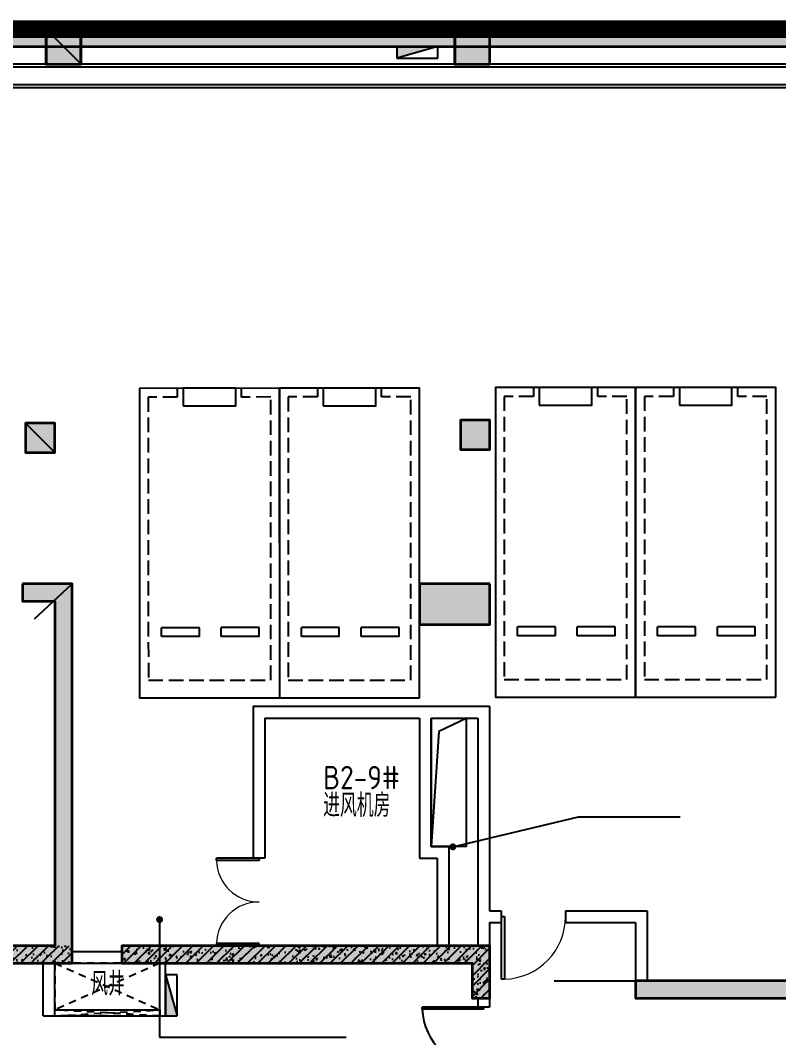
# Model space of a CAD drawing. Extents: x 512858 to 514372, y -232486 to -231710.
# Drawn here: x 512950.73 to 512963.72, y -232196.01 to -232178.59 of the extents above; entities that cross this region are included whole.
import ezdxf

# ---------------------------------------------------------------- set-up
doc = ezdxf.new("R2010")
doc.units = 0
doc.header["$LTSCALE"] = 1000
for name, pattern in [('2#HXT-B2$0$CACHE2', [0.1875, 0.125, -0.0625]), ('__DASH', [0.35, 0.25, -0.1]), ('CACHE2', [0.1875, 0.125, -0.0625]), ('DASH', [0.35, 0.25, -0.1]), ('新块$0$__DASH', [0.35, 0.25, -0.1]), ('新块$0$DASH', [0.35, 0.25, -0.1])]:
    doc.linetypes.add(name, pattern=pattern)
doc.layers.get('0').update_dxf_attribs({"color": 252})
for name, color, linetype in [('2#HXT-B2$0$A-ANNO-50-SYMB', 252, 'Continuous'), ('2#HXT-B2$0$A-DOOR', 252, 'Continuous'), ('2#HXT-B2$0$A-FIRE-DOOR', 252, 'Continuous'), ('2#HXT-B2$0$A-HOLE-H', 252, '2#HXT-B2$0$CACHE2'), ('2#HXT-B2$0$A-PATT-COLU', 252, 'Continuous'), ('2#HXT-B2$0$A-STAIR', 252, 'Continuous'), ('2#HXT-B2$0$A-STR-CONC-B', 252, 'Continuous'), ('2#HXT-B2$0$A-STR-CONC-C', 252, 'Continuous'), ('2#HXT-B2$0$A-WALL-S', 252, 'Continuous'), ('_0', 252, 'Continuous'), ('A-ANNO-HATC-PATT', 252, 'Continuous'), ('A-ANNO-NOTE', 252, 'Continuous'), ('A-COLU-CONC', 252, 'Continuous'), ('A-DOOR-FIRE', 252, 'Continuous'), ('A-HOLE-H', 252, 'CACHE2'), ('A-WALL-BLOK', 252, 'Continuous'), ('AA-WALL', 252, 'Continuous'), ('AD-普通车位', 252, 'Continuous'), ('PUB_HATCH', 252, 'Continuous'), ('WALL', 252, 'Continuous'), ('可见线', 252, 'Continuous'), ('建-房间名称', 252, 'Continuous'), ('新块$0$A-PARK-D', 252, 'Continuous'), ('新块$0$AD-普通车位', 252, '新块$0$DASH'), ('风井', 252, 'Continuous')]:
    doc.layers.add(name, color=color, linetype=linetype)
for name, color, linetype, lineweight in [('P-FIRE-FH', 252, 'Continuous', 25), ('S-COLU', 252, 'Continuous', 35), ('s-colu-cons', 252, 'Continuous', 35), ('S-COLU-HATC', 252, 'Continuous', 25), ('S-WALL', 252, 'Continuous', 35), ('S-WALL-HATC', 252, 'Continuous', 25), ('面积-不计容-地下室-1', 4, 'Continuous', 0)]:
    doc.layers.add(name, color=color, linetype=linetype, lineweight=lineweight)
doc.styles.add('2#HXT-B2$0$_TCH_DIM', font='ROMAND', dxfattribs={"width": 0.75, "bigfont": 'HZFS'})
doc.styles.add('邻里中心-雨水$0$STANDARD', font='GBENOR', dxfattribs={"bigfont": 'GBCBIG'})
pattern_1 = [(45, (0, 0), (-88.38834764831844, 88.38834764831844), []), (50, (0, 0), (358.6300913003767, -31.37606749129755), [37.5, -412.5]), (355, (0, 0), (-69.3756668065, 376.0960668500059), [30, -330]), (100.4514, (29.88584, -2.61467), (289.2546908570108, 344.7197710304768), [31.870095, -350.571056]), (46.1842, (0, 100), (533.6205243128222, -82.75950716450905), [56.25, -618.75]), (96.63560000000001, (44.4683725, 93.1033465), (467.3313527743517, 487.0589354502209), [47.805144, -525.8565]), (351.1842, (0, 100), (467.3309725668136, 487.0593004626623), [45, -495]), (21, (50, 75), (298.4535260592309, -201.3094453326694), [37.5, -412.5]), (325.9999999999999, (50, 75), (121.6576659607912, 362.5750225234264), [30, -330]), (71.4514, (74.8711165, 58.224197), (420.111314290745, 161.2652483549762), [31.870095, -350.571056]), (37.5, (0, 0), (6.079927658645312, 166.4469269156558), [0, -326, 0, -335, 0, -331.25]), (7.5, (0, 0), (131.5347687210743, 197.2058559411801), [0, -191, 0, -318.5, 0, -126.25]), (-32.5, (-111.5, 0), (266.9112180862045, -11.27743586718988), [0, -125, 0, -390, 0, -517.5]), (-42.50000000000001, (-161.5, 0), (291.5930846711931, 50.05249116615887), [0, -162.5, 0, -259, 0, -367.5])]

# ---------------------------------------------------------------- blocks, each defined once
blk = doc.blocks.new('新块$0$A$C0EC85F9A')
at = {"layer": '新块$0$A-PARK-D'}
for p, q in [((1024.865119934082, 1200.108159065247), (374.865119934082, 1200.108155250549)), ((374.8651123046875, 1050.108156204224), (374.865119934082, 1200.108155250549)), ((1024.865119934082, 1050.108158111572), (374.8651123046875, 1050.108156204224)), ((1024.865119934082, 1050.108158111572), (1024.865119934082, 1200.108159065247)), ((2049.865119934082, 1200.108160018921), (1399.865112304688, 1200.108158111572)), ((1399.865127563477, 1050.108156204224), (1399.865112304688, 1200.108158111572)), ((2049.865127563477, 1050.108158111572), (1399.865127563477, 1050.108156204224)), ((2049.865127563477, 1050.108158111572), (2049.865119934082, 1200.108160018921))]:
    blk.add_line(p, q, dxfattribs=at)
for points in [[(2400, 9.536743164e-07), (2400.000007629395, 5300), (7.6293945312e-06, 5300), (0, 0)], [(750.0000076293945, 5000.000000953674), (1650.000015258789, 5000.000000953674), (1650, 5299.999997138977), (750, 5299.999999046326)]]:
    blk.add_lwpolyline(points, close=True, dxfattribs=at)
at = {"layer": '新块$0$A-PARK-D', "linetype": '新块$0$__DASH'}
blk.add_lwpolyline([(650, 5300.000000953674), (650.0000076293945, 5150), (150, 5150.000000953674), (150.0000076293945, 300), (2250.000007629395, 300.0000009536743), (2250.000015258789, 5150), (1750.000007629395, 5150), (1750.000007629395, 5300.000000953674)], dxfattribs=at)
blk = doc.blocks.new('新块$0$dfghgfhfghg')
at = {"layer": '新块$0$A-PARK-D', "extrusion": (-1.872561112644678e-08, 1.87406039580014e-20, 0.9999999999999999), "rotation": 8.24447464e-08}
blk.add_blockref('新块$0$A$C0EC85F9A', (-1200.000000011176, -2800.000008820101, -2.2470733351e-05), dxfattribs=at)
blk = doc.blocks.new('A$C040F5B7D')
at = {"layer": '新块$0$AD-普通车位', "extrusion": (2.154672387120172e-06, 6.254128229541402e-07, -0.9999999999974832), "zscale": -1}
blk.add_blockref('新块$0$dfghgfhfghg', (-1200.000486263942, 2799.99967507812, 0.0051262731014366), dxfattribs=at)
blk = doc.blocks.new('CHEWEI')
at = {"layer": 'AD-普通车位', "extrusion": (0, 0, -1), "zscale": -1}
blk.add_blockref('A$C040F5B7D', (-619432.9647465779, 211272.5064542702, -0.0039060921552125), dxfattribs=at)
blk = doc.blocks.new('2#HXT-B2$0$$DorLib2D$00000225')
at = {"color": 0}
for p, q in [((0.4750000000000032, -0.0014478852985498), (0.4750000000000032, 0.7521225008925327)), ((0.4750000000000032, 0.7521225008925327), (0.5000000000000036, 0.7521225008925363)), ((0.5000000000000036, -0.0014478852985498), (0.5000000000000036, 0.7521225008925363)), ((-0.4999999999999982, -3.6e-15), (-0.5, 0.252035990386009)), ((-0.4750000000000014, 0.252035990386009), (-0.5, 0.252035990386009)), ((-0.4749999999999996, -3.6e-15), (-0.4750000000000014, 0.252035990386009)), ((-0.4749999999999996, -3.6e-15), (-0.4999999999999947, -3.6e-15)), ((0.4750000000000032, -0.0014478852985498), (0.4999999999999929, -0.0014478852985498))]:
    blk.add_line(p, q, dxfattribs=at)
for centre, radius, start, end in [((0.5046168020419071, -0.0019208093578129), 0.7546247204382253, 92.24926861260724, 179.7237749158362), ((-0.5007908120542499, 0.0025725639174823), 0.2507930763238999, 359.7898704778746, 84.09743784757413)]:
    blk.add_arc(centre, radius, start, end, dxfattribs=at)
blk = doc.blocks.new('2#HXT-B2$0$$DORLIB2D$00000127')
at = {"color": 0}
for points in [[(-0.5333333333328483, 0.7948983154366971), (-0.5333333333328483, 0.690405644187237)], [(-0.0333333333328483, 0.7948983154366971), (-0.5333333333328483, 0.7948983154366971)], [(-0.0333333333328483, 0.7948983154366971), (-0.0333333333328483, 0.690405644187237)], [(0.5333333333328483, 0.7948983154366971), (0.0333333333328483, 0.7948983154366971)], [(0.0333333333328483, 0.7948983154366971), (0.0333333333328483, 0.690405644187237)], [(0.5333333333328483, 0.7948983154366971), (0.5333333333328483, 0.690405644187237)], [(-0.0333333333328483, 0.690405644187237), (-0.5333333333328483, 0.690405644187237)], [(0.5333333333328483, 0.690405644187237), (0.0333333333328483, 0.690405644187237)], [(0.5, 0.4999999999999858), (-0.5, 0.4999999999999858)]]:
    blk.add_lwpolyline(points, dxfattribs=at)
blk = doc.blocks.new('2#HXT-B2$0$$DorLib2D$00000001')
for p, q in [((0.45, 0.9750000000000001), (0.5000000000000002, 0.9750000000000001)), ((0.45, 0), (0.45, 0.9750000000000001)), ((0.5, 0), (0.5, 0.9750000000000001)), ((0.5, 0), (0.45, 0))]:
    blk.add_line(p, q)
at = {"lineweight": 13}
blk.add_arc((0.475, 0), 0.975, 91.4692835813538, 180, dxfattribs=at)
blk = doc.blocks.new('2#HXT-B2')
at = {"layer": '2#HXT-B2$0$A-PATT-COLU'}
h = blk.add_hatch(dxfattribs=at)
h.set_pattern_fill('钢筋混凝土', color=256, scale=50, style=0)
h.set_pattern_definition(pattern_1)
h.paths.add_polyline_path([(-59162.02434097695, -20597.76585794636), (-59162.02434097696, -20897.76585794636), (-58262.02434097698, -20897.76585794639), (-58112.02434097697, -20797.76585794639), (-58112.02434097695, -20597.76585794639)], flags=17)
h = blk.add_hatch(dxfattribs=at)
h.set_pattern_fill('钢筋混凝土', color=256, scale=50, style=0)
h.set_pattern_definition(pattern_1)
h.paths.add_polyline_path([(-58112.02434097697, -20797.76585794639), (-57962.02434097698, -20897.76585794639), (-52412.02434097696, -20897.76585794636), (-52412.02434097696, -20747.76585794636), (-52412.02434097696, -20597.76585794636), (-58112.02434097696, -20597.76585794639)], flags=17)
h = blk.add_hatch(dxfattribs=at)
h.set_pattern_fill('钢筋混凝土', color=256, scale=50, style=0)
h.set_pattern_definition(pattern_1)
h.paths.add_polyline_path([(-52412.02434097696, -20747.76585794636), (-52412.02434097696, -20897.76585794636), (-52012.02434097696, -20897.76585794636), (-52162.02434097696, -20797.76585794636), (-52312.02434097696, -20597.76585794636), (-52412.02434097696, -20597.76585794636)], flags=17)
h = blk.add_hatch(dxfattribs=at)
h.set_pattern_fill('钢筋混凝土', color=256, scale=50, style=0)
h.set_pattern_definition(pattern_1)
h.paths.add_polyline_path([(-52162.02434097696, -20797.76585794636), (-52012.02434097696, -20897.76585794636), (-52012.02434097696, -20597.76585794636), (-52312.02434097696, -20597.76585794636)], flags=17)
h = blk.add_hatch(dxfattribs=at)
h.set_pattern_fill('钢筋混凝土', color=256, scale=50, style=0)
h.set_pattern_definition(pattern_1)
h.paths.add_polyline_path([(-51162.02434097696, -20597.76585794639), (-51162.02434097696, -20897.76585794639), (-50412.02434097673, -20897.76585794639), (-50412.02434097673, -20747.76585794639), (-50412.02434097673, -20597.76585794639)], flags=17)
h = blk.add_hatch(dxfattribs=at)
h.set_pattern_fill('钢筋混凝土', color=256, scale=50, style=0)
h.set_pattern_definition(pattern_1)
h.paths.add_polyline_path([(-50412.02434097673, -20747.76585794639), (-50412.02434097673, -20897.76585794639), (-45162.02434097695, -20897.76585794639), (-45012.02434097697, -20747.76585794639), (-44862.024340977, -20597.76585794639), (-50412.02434097673, -20597.76585794639)], flags=17)
h = blk.add_hatch(dxfattribs=at)
h.set_pattern_fill('钢筋混凝土', color=256, scale=50, style=0)
h.set_pattern_definition(pattern_1)
h.paths.add_polyline_path([(-45162.02434097684, -21497.76585794639), (-44862.02434097684, -21497.76585794634), (-44862.024340977, -20597.76585794639), (-45012.02434097697, -20747.76585794639), (-45162.02434097695, -20897.76585794639)], flags=17)
h = blk.add_hatch(dxfattribs=at)
h.set_pattern_fill('钢筋混凝土', color=256, scale=50, style=0)
h.set_pattern_definition(pattern_1)
h.paths.add_polyline_path([(-58262.02434097708, -21397.76585794633), (-57962.02434097708, -21397.76585794639), (-57962.02434097698, -20897.76585794639), (-58112.02434097697, -20797.76585794639), (-58262.02434097698, -20897.76585794639)], flags=17)
h = blk.add_hatch(dxfattribs=at)
h.set_pattern_fill('钢筋混凝土', color=256, scale=50, style=0)
h.set_pattern_definition(pattern_1)
h.paths.add_polyline_path([(-58112.02434097708, -23197.76585794633), (-57962.02434097708, -23197.76585794633), (-57962.02434097708, -23097.76187837546), (-58262.02434097708, -23097.76187837546), (-58262.02434097708, -23197.76585794633)], flags=17)
h = blk.add_hatch(dxfattribs=at)
h.set_pattern_fill('钢筋混凝土', color=256, scale=50, style=0)
h.set_pattern_definition(pattern_1)
h.paths.add_polyline_path([(-55762.02434097708, -23197.76585794636), (-55662.02434097708, -23297.76585794635), (-55562.02434097695, -23297.76585794633), (-55562.02434097698, -23097.76585794633), (-55862.02434097708, -23097.76585794638)], flags=17)
h = blk.add_hatch(dxfattribs=at)
h.set_pattern_fill('钢筋混凝土', color=256, scale=50, style=0)
h.set_pattern_definition(pattern_1)
h.paths.add_polyline_path([(-55795.3576743104, -25597.76585794635), (-55662.02434097708, -25597.76585794636), (-55662.02434097708, -23297.76585794635), (-55762.02434097708, -23197.76585794636), (-55862.02434097708, -23097.76585794638), (-55862.02434097708, -25497.76585794636)], flags=17)
h = blk.add_hatch(dxfattribs=at)
h.set_pattern_fill('钢筋混凝土', color=256, scale=50, style=0)
h.set_pattern_definition(pattern_1)
h.paths.add_polyline_path([(-54462.02434097708, -23097.76585794636), (-54462.02434097708, -23297.76585794636), (-49562.02434097696, -23297.76585794636), (-49562.02434097696, -23097.76585794636)], flags=17)
h = blk.add_hatch(dxfattribs=at)
h.set_pattern_fill('钢筋混凝土', color=256, scale=50, style=0)
h.set_pattern_definition(pattern_1)
h.paths.add_polyline_path([(-48462.02434097684, -23097.76585794636), (-48462.02434097684, -23297.76585794636), (-48362.02434097696, -23297.76585794636), (-48262.02434097696, -23197.76585794636), (-48162.02434097696, -23097.76585794636)], flags=17)
h = blk.add_hatch(dxfattribs=at)
h.set_pattern_fill('钢筋混凝土', color=256, scale=50, style=0)
h.set_pattern_definition(pattern_1)
h.paths.add_polyline_path([(-48262.02434097696, -23497.76585794636), (-48162.02434097696, -23497.76585794636), (-48162.02434097696, -23097.76585794636), (-48262.02434097696, -23197.76585794636), (-48362.02434097696, -23297.76585794636), (-48362.02434097696, -23497.76585794636)], flags=17)
h = blk.add_hatch(dxfattribs=at)
h.set_pattern_fill('钢筋混凝土', color=256, scale=50, style=0)
h.set_pattern_definition(pattern_1)
h.paths.add_polyline_path([(-58112.02434097708, -25597.76585794633), (-57962.02434097708, -25497.76585794634), (-57962.02434097708, -23197.76585794633), (-58112.02434097708, -23197.76585794633), (-58262.02434097708, -23197.76585794633), (-58262.02434097708, -25497.76585794642), (-58262.02434097708, -25697.76585794633)], flags=17)
h = blk.add_hatch(dxfattribs=at)
h.set_pattern_fill('钢筋混凝土', color=256, scale=50, style=0)
h.set_pattern_definition(pattern_1)
h.paths.add_polyline_path([(-44937.02434097696, -23497.76585794637), (-44812.02434097696, -23497.76585794645), (-44812.02434097684, -23297.76585794642), (-45062.02434097684, -23297.76585794627), (-45062.02434097696, -23497.7658579463)], flags=17)
h = blk.add_hatch(dxfattribs=at)
h.set_pattern_fill('钢筋混凝土', color=256, scale=50, style=0)
h.set_pattern_definition(pattern_1)
h.paths.add_polyline_path([(-48262.02434097708, -25864.43252461303), (-48162.02434097707, -25797.76585794636), (-48162.02434097696, -23497.76585794636), (-48262.02434097696, -23497.76585794636), (-48362.02434097696, -23497.76585794636), (-48362.02434097707, -25797.76585794636)], flags=17)
h = blk.add_hatch(dxfattribs=at)
h.set_pattern_fill('钢筋混凝土', color=256, scale=50, style=0)
h.set_pattern_definition(pattern_1)
h.paths.add_polyline_path([(-44937.02434097684, -25897.76585794633), (-44812.02434097684, -25997.76585794633), (-44812.02434097696, -23497.76585794635), (-44937.02434097696, -23497.76585794637), (-45062.02434097696, -23497.76585794636), (-45062.02434097685, -25797.76585794633)], flags=17)
h = blk.add_hatch(dxfattribs=at)
h.set_pattern_fill('钢筋混凝土', color=256, scale=50, style=0)
h.set_pattern_definition(pattern_1)
h.paths.add_polyline_path([(-58262.02434097708, -25697.76585794633), (-57762.02434097663, -25697.76585794634), (-55862.02434097704, -25697.76585794636), (-55795.3576743104, -25597.76585794635), (-55862.02434097708, -25497.76585794636), (-57762.0243409765, -25497.76585794634), (-57962.02434097708, -25497.76585794634), (-58112.02434097708, -25597.76585794633)], flags=17)
h = blk.add_hatch(dxfattribs=at)
h.set_pattern_fill('钢筋混凝土', color=256, scale=50, style=0)
h.set_pattern_definition(pattern_1)
h.paths.add_polyline_path([(-57962.02434097708, -25497.7658579467), (-58262.02434097684, -25497.76585794665), (-58262.02434097671, -25697.76585794633), (-58262.0243409765, -25997.76585794659), (-57762.02434097684, -25997.76585794645), (-57762.02434097663, -25697.76585794634), (-57762.02434097704, -25497.76585794688)], flags=17)
h = blk.add_hatch(dxfattribs=at)
h.set_pattern_fill('钢筋混凝土', color=256, scale=50, style=0)
h.set_pattern_definition(pattern_1)
h.paths.add_polyline_path([(-55762.02434097696, -25897.76585794636), (-55662.024340977, -25797.76585794636), (-55662.02434097708, -25597.76585794632), (-55795.3576743104, -25597.76585794635), (-55862.02434097704, -25697.76585794636), (-55862.02434097692, -25997.76585794636)], flags=17)
h = blk.add_hatch(dxfattribs=at)
h.set_pattern_fill('钢筋混凝土', color=256, scale=50, style=0)
h.set_pattern_definition(pattern_1)
h.paths.add_polyline_path([(-55762.02434097696, -25897.76585794636), (-55862.02434097692, -25997.76585794636), (-48262.02434097708, -25997.76585794636), (-48262.02434097708, -25864.43252461303), (-48362.02434097707, -25797.76585794636), (-55662.024340977, -25797.76585794636)], flags=17)
h = blk.add_hatch(dxfattribs=at)
h.set_pattern_fill('钢筋混凝土', color=256, scale=50, style=0)
h.set_pattern_definition(pattern_1)
h.paths.add_polyline_path([(-48262.02434097708, -25864.43252461303), (-48262.02434097708, -25997.76585794636), (-47362.02434097708, -25997.76585794633), (-47362.02434097708, -25897.76585794633), (-47362.02434097708, -25797.76585794633), (-48162.02434097707, -25797.76585794636)], flags=17)
h = blk.add_hatch(dxfattribs=at)
h.set_pattern_fill('钢筋混凝土', color=256, scale=50, style=0)
h.set_pattern_definition(pattern_1)
h.paths.add_polyline_path([(-47362.02434097708, -25897.76585794633), (-47362.02434097708, -25997.76585794633), (-44812.02434097684, -25997.76585794633), (-44937.02434097684, -25897.76585794633), (-45062.02434097685, -25797.76585794633), (-47362.02434097708, -25797.76585794633)], flags=17)
at = {"layer": '2#HXT-B2$0$A-ANNO-50-SYMB'}
blk.add_lwpolyline([(-54092.02434097708, -23897.76585794688, 0, 0, 0), (-52922.02434097708, -23897.76585794688, 0, 80.00000000000001, 0), (-53222.02434097708, -23897.76585794688, 0, 0, 0)], format="xyseb", dxfattribs=at)
at = {"layer": '2#HXT-B2$0$A-HOLE-H'}
for points in [[(-50512.02434097626, -20897.76585794636), (-52312.02434097684, -20897.76585794639), (-52312.02434097684, -21697.76582345943), (-50512.02434097615, -21697.7658234594)], [(-52312.02434097684, -21697.7658579463), (-50512.02434097684, -21697.7658579463), (-50512.02434097696, -21797.76585794613), (-52312.02434097684, -21797.76585794616)], [(-47462.02434097708, -23597.76585794645), (-48162.02434097696, -23597.76585794642), (-48162.02434097696, -25797.76585794639), (-47462.02434097708, -25797.76585794636)]]:
    blk.add_lwpolyline(points, close=True, dxfattribs=at)
for points in [[(-52312.02434097684, -20897.76585794639), (-50512.02434097615, -21697.76585794621)], [(-50511.81706832652, -20897.76585794642), (-52312.02434097684, -21697.76582345943)], [(-50512.02434097696, -21797.76585794613), (-52312.02441858128, -21697.7658579463)], [(-52312.02434097684, -21797.76585794616), (-50512.02434097591, -21697.7658579463)], [(-47462.02434097708, -23597.76585794645), (-48162.02434097696, -25797.76585794639)], [(-48162.02434097696, -23597.76585794642), (-47462.02434097708, -25797.76585794627)]]:
    blk.add_lwpolyline(points, dxfattribs=at)
at = {"layer": '2#HXT-B2$0$A-STAIR'}
for p, q in [((-53962.02434097708, -23297.76585794688), (-53138.43450249085, -23297.76585794688)), ((-53962.02434097708, -23297.76585794688), (-53962.02434097708, -24437.76585794688)), ((-53702.02434097708, -23297.76585794688), (-53702.02434097708, -24437.76585794688)), ((-53442.02434097708, -23297.76585794688), (-53442.02434097708, -24437.76585794688)), ((-53182.02434097708, -23297.76585794688), (-53182.02434097708, -24437.76585794688)), ((-57712.02434097696, -24972.76585794645), (-57712.02434097708, -23472.76585794651)), ((-57712.02434097708, -23472.76585794651), (-56112.02434097696, -23472.76585794651)), ((-57712.02434097696, -24972.76585794645), (-56112.02434097696, -23472.76585794651)), ((-57712.02434097708, -23472.76585794651), (-56112.02434097696, -24972.76585794645)), ((-56112.02434097696, -23472.76585794651), (-56112.02434097696, -24972.76585794645)), ((-52922.02434097708, -23672.59925296293), (-52922.02434097708, -24437.76585794688)), ((-46962.02434097696, -25272.76585794639), (-46962.02434097708, -23772.76585794633)), ((-46962.02434097708, -23772.76585794633), (-45362.02434097696, -23772.76585794636)), ((-46962.02434097696, -25272.76585794639), (-45362.02434097696, -23772.76585794636)), ((-46962.02434097708, -23772.76585794633), (-45362.02434097708, -25272.76585794639)), ((-45362.02434097696, -23772.76585794636), (-45362.02434097708, -25272.76585794639)), ((-52662.02434097708, -24122.93246293084), (-52662.02434097708, -24437.76585794688)), ((-53992.02434097708, -24437.76585794688), (-53992.02434097708, -24497.76585794688)), ((-52445.6141794633, -24497.76585794688), (-52480.25519561468, -24437.76585794688)), ((-56112.02434097696, -24972.76585794645), (-57712.02434097696, -24972.76585794645)), ((-57437.02434097696, -25322.76585794668), (-57437.02434097696, -25147.76585794654)), ((-57437.02434097696, -25147.76585794654), (-56387.02434097696, -25147.76585794656)), ((-56387.02434097696, -25147.76585794656), (-56387.02434097684, -25322.76585794668)), ((-56387.02434097684, -25322.76585794668), (-57437.02434097696, -25322.76585794668)), ((-45362.02434097708, -25272.76585794639), (-46962.02434097696, -25272.76585794639)), ((-46712.02434097708, -25622.7658579463), (-46712.02434097696, -25447.76585794642)), ((-46712.02434097696, -25447.76585794642), (-45612.02434097684, -25447.76585794642)), ((-45612.02434097684, -25447.76585794642), (-45612.02434097696, -25622.7658579463)), ((-45612.02434097696, -25622.7658579463), (-46712.02434097708, -25622.7658579463))]:
    blk.add_line(p, q, dxfattribs=at)
for points in [[(-52445.6141794633, -24497.76585794688), (-52757.08376988824, -23958.28470231823), (-52887.48375643726, -23993.22527340707), (-52714.59152206969, -23787.18033196787), (-52836.94307331964, -23819.96433131799), (-53138.43450249085, -23297.76585794688)], [(-53992.02434097708, -24437.76585794688), (-52480.25519561468, -24437.76585794688)], [(-53992.02434097708, -24497.76585794688), (-52445.6141794633, -24497.76585794688)]]:
    blk.add_lwpolyline(points, dxfattribs=at)
at = {"layer": '2#HXT-B2$0$A-STR-CONC-B'}
for p, q in [((-59162.02434097695, -20597.76585794636), (-58112.02434097695, -20597.76585794639)), ((-59162.02434097695, -20597.76585794636), (-59162.02434097696, -20897.76585794636)), ((-58112.02434097696, -20597.76585794639), (-52412.02434097696, -20597.76585794636)), ((-52412.02434097696, -20597.76585794636), (-52312.02434097696, -20597.76585794636)), ((-52012.02434097696, -20897.76585794636), (-52012.02434097696, -20597.76585794636)), ((-51162.02434097696, -20597.76585794639), (-50412.02434097673, -20597.76585794639)), ((-51162.02434097696, -20597.76585794639), (-51162.02434097696, -20897.76585794639)), ((-50412.02434097673, -20597.76585794639), (-44862.024340977, -20597.76585794639)), ((-44862.02434097684, -21497.76585794634), (-44862.024340977, -20597.76585794639)), ((-59162.02434097696, -20897.76585794636), (-58262.02434097698, -20897.76585794639)), ((-58262.02434097708, -21397.76585794633), (-58262.02434097698, -20897.76585794639)), ((-57962.02434097708, -21397.76585794639), (-57962.02434097698, -20897.76585794639)), ((-57962.02434097698, -20897.76585794639), (-52412.02434097696, -20897.76585794636)), ((-52412.02434097696, -20897.76585794636), (-52012.02434097696, -20897.76585794636)), ((-51162.02434097696, -20897.76585794639), (-50412.02434097673, -20897.76585794639)), ((-50412.02434097673, -20897.76585794639), (-45162.02434097695, -20897.76585794639)), ((-45162.02434097684, -21497.76585794639), (-45162.02434097695, -20897.76585794639)), ((-58262.02434097708, -21397.76585794633), (-57962.02434097708, -21397.76585794639)), ((-45162.02434097684, -21497.76585794639), (-44862.02434097684, -21497.76585794634)), ((-58262.02434097708, -23197.76585794633), (-58262.02434097708, -23097.76187837546)), ((-58262.02434097708, -23097.76187837546), (-57962.02434097708, -23097.76187837546)), ((-57962.02434097708, -23197.76585794633), (-57962.02434097708, -23097.76187837546)), ((-55862.02434097708, -23097.76585794638), (-55562.02434097698, -23097.76585794633)), ((-55862.02434097708, -25497.76585794636), (-55862.02434097708, -23097.76585794638)), ((-55562.02434097698, -23097.76585794633), (-55562.02434097695, -23297.76585794633)), ((-54462.02434097708, -23097.76585794636), (-49562.02434097696, -23097.76585794636)), ((-54462.02434097708, -23097.76585794636), (-54462.02434097708, -23297.76585794636)), ((-49562.02434097696, -23097.76585794636), (-49562.02434097696, -23297.76585794636)), ((-48462.02434097684, -23097.76585794636), (-48162.02434097696, -23097.76585794636)), ((-48462.02434097684, -23097.76585794636), (-48462.02434097684, -23297.76585794636)), ((-48162.02434097696, -23497.76585794636), (-48162.02434097696, -23097.76585794636)), ((-58262.02434097708, -25497.76585794642), (-58262.02434097708, -23197.76585794633)), ((-57962.02434097708, -25497.76585794634), (-57962.02434097708, -23197.76585794633)), ((-55662.02434097708, -23297.76585794635), (-55562.02434097695, -23297.76585794633)), ((-55662.02434097708, -25597.76585794636), (-55662.02434097708, -23297.76585794635)), ((-54462.02434097708, -23297.76585794636), (-49562.02434097696, -23297.76585794636)), ((-48462.02434097684, -23297.76585794636), (-48362.02434097696, -23297.76585794636)), ((-48362.02434097696, -23497.76585794636), (-48362.02434097696, -23297.76585794636)), ((-45062.02434097696, -23497.7658579463), (-45062.02434097684, -23297.76585794627)), ((-45062.02434097684, -23297.76585794627), (-44812.02434097684, -23297.76585794642)), ((-44812.02434097696, -23497.76585794645), (-44812.02434097684, -23297.76585794642)), ((-48362.02434097707, -25797.76585794636), (-48362.02434097696, -23497.76585794636)), ((-48162.02434097707, -25797.76585794636), (-48162.02434097696, -23497.76585794636)), ((-45062.02434097685, -25797.76585794633), (-45062.02434097696, -23497.76585794636)), ((-44812.02434097684, -25997.76585794633), (-44812.02434097696, -23497.76585794635)), ((-58262.02434097708, -25697.76585794633), (-58262.02434097708, -25497.76585794642)), ((-57962.02434097708, -25497.76585794634), (-57762.0243409765, -25497.76585794634)), ((-57762.0243409765, -25497.76585794634), (-55862.02434097708, -25497.76585794636)), ((-55662.024340977, -25797.76585794636), (-55662.02434097708, -25597.76585794632)), ((-57762.02434097663, -25697.76585794634), (-55862.02434097704, -25697.76585794636)), ((-55862.02434097692, -25997.76585794636), (-55862.02434097704, -25697.76585794636)), ((-55662.024340977, -25797.76585794636), (-48362.02434097707, -25797.76585794636)), ((-48162.02434097707, -25797.76585794636), (-47362.02434097708, -25797.76585794633)), ((-47362.02434097708, -25797.76585794633), (-45062.02434097685, -25797.76585794633)), ((-55862.02434097692, -25997.76585794636), (-48262.02434097708, -25997.76585794636)), ((-48262.02434097708, -25997.76585794636), (-47362.02434097708, -25997.76585794633)), ((-47362.02434097708, -25997.76585794633), (-44812.02434097684, -25997.76585794633))]:
    blk.add_line(p, q, dxfattribs=at)
at = {"layer": '2#HXT-B2$0$A-STR-CONC-C'}
for points in [[(-58262.02434097684, -25497.76585794665), (-58262.02434097671, -25697.76585794608)], [(-57762.02434097704, -25497.76585794688), (-57962.02434097708, -25497.7658579467)], [(-58262.02434097671, -25697.76585794633), (-58262.0243409765, -25997.76585794659)], [(-57762.02434097684, -25997.76585794645), (-57762.02434097663, -25697.76585794634)], [(-58262.0243409765, -25997.76585794659), (-57762.02434097684, -25997.76585794645)]]:
    blk.add_lwpolyline(points, dxfattribs=at)
at = {"layer": '2#HXT-B2$0$A-WALL-S'}
for p, q in [((-52012.02434097708, -20697.76585794636), (-51162.02434097696, -20697.76585794639)), ((-52012.02434097708, -20697.76585794636), (-52012.02434097708, -20897.76585794636)), ((-52512.02434097696, -21797.76585794631), (-52512.02434097696, -20897.76585794636)), ((-52312.02434097696, -21697.7658579463), (-52312.02434097696, -20897.76585794636)), ((-52012.02434097708, -20897.76585794636), (-51162.02434097696, -20897.76585794639)), ((-50512.02434097673, -21697.76585794619), (-50512.02434097673, -20897.76585794639)), ((-50412.02434097673, -21797.76585794619), (-50412.02434097673, -20897.76585794639)), ((-58262.02434097696, -21397.76585794635), (-58262.02434097697, -21547.76187837548)), ((-58062.02434097696, -21397.76585794637), (-58262.02434097696, -21397.76585794635)), ((-58062.02434097696, -21397.76585794637), (-58062.02434097697, -21547.7618783755)), ((-45062.02434097684, -21497.76585794638), (-45062.02434097684, -21647.76187837828)), ((-44862.02434097684, -21497.76585794634), (-44862.02434097684, -21647.76187837828)), ((-52312.02434097696, -21697.7658579463), (-50512.02434097673, -21697.76585794619)), ((-52512.02434097696, -21797.76585794631), (-50412.02434097673, -21797.76585794619)), ((-58262.02434097707, -22947.76187837548), (-58262.02434097708, -23097.76187837548)), ((-58062.02434097707, -22947.7618783755), (-58062.02434097708, -23097.7618783755)), ((-58062.02434097708, -23097.7618783755), (-58262.02434097708, -23097.76187837548)), ((-57462.02434097696, -23097.76585794634), (-57962.02434097708, -23097.76585794634)), ((-55862.02434097709, -23097.76585794636), (-56362.02434097696, -23097.76585794635)), ((-49562.02434097696, -23097.76585794636), (-48462.02434097684, -23097.76585794636)), ((-45062.02434097684, -23047.76187837828), (-45062.02434097684, -23297.76585794627)), ((-44862.02434097684, -23047.76187837828), (-44862.02434097684, -23297.76585794639)), ((-57462.02434097696, -23297.76585794634), (-57962.02434097708, -23297.76585794634)), ((-55862.02434097708, -23297.76585794636), (-56362.02434097696, -23297.76585794635)), ((-49562.02434097696, -23297.76585794636), (-48462.02434097684, -23297.76585794636)), ((-48162.02434097696, -23397.76585794636), (-47362.02434097696, -23397.76585794639)), ((-47362.02434097696, -23397.76585794639), (-46712.02434097696, -23397.76585794638)), ((-45612.02434097696, -23397.76585794637), (-45062.0243409769, -23397.76585794636)), ((-48162.02434097697, -23597.76585794636), (-47462.02434097697, -23597.76585794639)), ((-47462.02434097707, -25797.76585794634), (-47462.02434097697, -23597.76585794639)), ((-47262.02434097707, -25797.76585794633), (-47262.02434097697, -23597.76585794639)), ((-47262.02434097697, -23597.76585794639), (-46712.02434097696, -23597.76585794638)), ((-45612.02434097696, -23597.76585794637), (-45062.02434097695, -23597.76585794636)), ((-57762.02434097671, -25797.76585794636), (-55862.024340977, -25797.76585794636)), ((-57762.02434097684, -25997.76585794636), (-55862.02434097692, -25997.76585794636))]:
    blk.add_line(p, q, dxfattribs=at)
for points in [[(-58062.02434097697, -21547.7618783755), (-58262.02434097697, -21547.76187837548)], [(-44862.02434097684, -21647.76187837828), (-45062.02434097684, -21647.76187837828)], [(-58062.02434097707, -22947.7618783755), (-58262.02434097707, -22947.76187837548)], [(-57462.02434097696, -23297.76585794634), (-57462.02434097696, -23097.76585794634)], [(-56362.02434097696, -23297.76585794635), (-56362.02434097696, -23097.76585794635)], [(-55562.02434097731, -23097.76585794633), (-55562.02434097731, -23297.76585794633)], [(-54462.02434097731, -23097.76585794636), (-54462.02434097731, -23297.76585794636)], [(-44862.02434097684, -23047.76187837828), (-45062.02434097684, -23047.76187837828)], [(-46712.02434097696, -23397.76585794638), (-46712.02434097696, -23597.76585794638)], [(-45612.02434097696, -23397.76585794637), (-45612.02434097696, -23597.76585794637)]]:
    blk.add_lwpolyline(points, dxfattribs=at)
at = {"layer": '2#HXT-B2$0$A-DOOR', "xscale": 1100, "yscale": 200, "zscale": 200, "rotation": 180}
blk.add_blockref('2#HXT-B2$0$$DORLIB2D$00000127', (-56912.02434097696, -23197.76585794635), dxfattribs=at)
at = {"layer": '2#HXT-B2$0$A-DOOR', "xscale": 1100, "yscale": -200, "zscale": 200}
blk.add_blockref('2#HXT-B2$0$$DORLIB2D$00000127', (-46162.02434097696, -23497.76585794638), dxfattribs=at)
at = {"layer": '2#HXT-B2$0$A-FIRE-DOOR', "xscale": -1400, "zscale": 200}
for p, yscale, rotation in [((-58162.02434097702, -22247.76187837549), 1400, 269.9999999999969), ((-44962.02434097684, -22347.76187837828), -1400, 270.0000000000007)]:
    blk.add_blockref('2#HXT-B2$0$$DorLib2D$00000225', p, dxfattribs=dict(at, yscale=yscale, rotation=rotation))
at = {"layer": '2#HXT-B2$0$A-FIRE-DOOR', "xscale": -1100, "yscale": -1100, "zscale": 200}
blk.add_blockref('2#HXT-B2$0$$DorLib2D$00000001', (-55012.02434097731, -23197.76585794635), dxfattribs=at)
at = {"layer": '2#HXT-B2$0$A-ANNO-50-SYMB', "color": 212, "style": '2#HXT-B2$0$_TCH_DIM', "width": 0.75}
blk.add_text('上', height=297.6377952755905, dxfattribs=at).set_placement((-54445.05583704007, -24072.76585794688))
blk = doc.blocks.new('地下二层墙柱')
at = {"layer": 'S-COLU-HATC'}
for points in [[(1855614.146348102, 610167.6905123251), (1855614.146348102, 610767.6905123251), (1855014.146348102, 610767.6905123251), (1855014.146348102, 610167.6905123251)], [(1862614.146348102, 610167.6905123251), (1862614.146348102, 610767.6905123251), (1862014.146348102, 610767.6905123251), (1862014.146348102, 610167.6905123251)], [(1855164.146348102, 603517.6905123251), (1855164.146348102, 604017.6905123251), (1854664.146348102, 604017.6905123251), (1854664.146348102, 603517.6905123251)], [(1862614.146348102, 603567.6905123251), (1862614.146348102, 604067.6905123251), (1862114.146348102, 604067.6905123251), (1862114.146348102, 603567.6905123251)]]:
    blk.add_hatch(color=256, dxfattribs=at).paths.add_polyline_path(points)
at = {"layer": 'S-WALL-HATC'}
h = blk.add_hatch(color=256, dxfattribs=at)
h.paths.add_polyline_path([(1846413.775977148, 553377.1577675517), (1846413.775977148, 550907.1288674674), (1878313.775977152, 550907.1288674643), (1878313.775977149, 553367.6905070897), (1883363.775977151, 553367.6905070897), (1883363.775977151, 610767.6905070879), (1772295.156295664, 610767.6905070879), (1772295.156295664, 556321.5814967761), (1814105.062122768, 553377.1577675517)])
h.paths.add_polyline_path([(1814115.612667942, 553677.1577675517), (1772595.156295663, 556601.1972881453), (1772595.156295663, 610467.6905070879), (1883063.775977151, 610467.6905070879), (1883063.775977151, 553667.6905070883), (1878013.775977144, 553667.6905070867), (1878013.775977144, 551207.1288674662), (1846713.775977152, 551207.1288674674), (1846713.775977152, 553677.1577675515)], flags=16)
at = {"linetype": 'ByBlock'}
for p, q in [((1855614.146348102, 610167.6905123251), (1855014.146348102, 610767.6905123251)), ((1854664.146348102, 604017.6905123251), (1855164.146348102, 603517.6905123251)), ((1854814.493995295, 600667.5560359138), (1855464.493995295, 601267.5560947938))]:
    blk.add_line(p, q, dxfattribs=at)
at = {"layer": 's-colu-cons'}
for points in [[(1855614.146348102, 610167.6905123251), (1855614.146348102, 610767.6905123251), (1855014.146348102, 610767.6905123251), (1855014.146348102, 610167.6905123251)], [(1862614.146348102, 610167.6905123251), (1862614.146348102, 610767.6905123251), (1862014.146348102, 610767.6905123251), (1862014.146348102, 610167.6905123251)], [(1855164.146348102, 603517.6905123251), (1855164.146348102, 604017.6905123251), (1854664.146348102, 604017.6905123251), (1854664.146348102, 603517.6905123251)], [(1862614.146348102, 603567.6905123251), (1862614.146348102, 604067.6905123251), (1862114.146348102, 604067.6905123251), (1862114.146348102, 603567.6905123251)]]:
    blk.add_lwpolyline(points, close=True, dxfattribs=at)
at = {"layer": 'S-WALL'}
blk.add_lwpolyline([(1814105.062122768, 553377.1577675517), (1772295.156295664, 556321.5814967761), (1772295.156295664, 610767.6905070879), (1883363.775977151, 610767.6905070879), (1883363.775977151, 553367.6905070897), (1878313.775977149, 553367.6905070897), (1878313.775977152, 550907.1288674643), (1846413.775977148, 550907.1288674674), (1846413.775977148, 553377.1577675517)], close=True, dxfattribs=at)
blk.add_lwpolyline([(1814119.120827641, 553676.910708668), (1772595.156295663, 556601.1972881453), (1772595.156295663, 610467.6905070879), (1883063.775977151, 610467.6905070879), (1883063.775977151, 553667.6905070883), (1878013.775977144, 553667.6905070867), (1878013.775977144, 551207.1288674662), (1846713.775977152, 551207.1288674674), (1846713.775977152, 553677.1577675515), (1814112.095819546, 553677.1577675517)], dxfattribs=at)
blk = doc.blocks.new('$TwtSys$00000434')
for p, q in [((-0.5, 0.5), (-0.5, -0.5)), ((-0.5, -0.5), (0.5, 0.5)), ((0.5, 0.5), (-0.5, 0.5)), ((0.5, -0.5), (0.5, 0.5)), ((-0.5, -0.5), (0.5, -0.5))]:
    blk.add_line(p, q)
blk.add_solid([(0.5, -0.5), (0.5, 0.5), (-0.5, -0.5)])
blk = doc.blocks.new('A$C2B566C6E')
at = {"layer": 'P-FIRE-FH', "xscale": 700, "yscale": 200, "zscale": 700}
for p, rotation in [((88980.40673433978, -300.0003702620452), 180.0000000000006), ((84768.62563364545, -16449.8221761313), 269.969706867278)]:
    blk.add_blockref('$TwtSys$00000434', p, dxfattribs=dict(at, rotation=rotation))
blk = doc.blocks.new('A$C59DA770B')
at = {"layer": 'S-COLU-HATC'}
for points in [[(-15699.99914674833, 26850.03451505664), (-16299.99914674833, 26850.03451505664), (-16299.99914674833, 26250.03451505664), (-15699.99914674833, 26250.03451505664)], [(-8700.037398170214, 26850.03451505664), (-9300.037398170214, 26850.03451505664), (-9300.037398170214, 26250.03451505664), (-8700.037398170214, 26250.03451505664)], [(-16149.99914674833, 20100.03452029388), (-16649.99914674833, 20100.03452029388), (-16649.99914674833, 19600.03452029388), (-16149.99914674833, 19600.03452029388)], [(-8699.761381695513, 20150.03451505653), (-9199.761381695513, 20150.03451505653), (-9199.761381695513, 19650.03451505653), (-8699.761381695513, 19650.03451505653)], [(-8700.037398170214, 17350.00198044576), (-9900.037398170214, 17350.00198044576), (-9900.037398170214, 16650.00198044576), (-8700.037398170214, 16650.00198044576)]]:
    blk.add_hatch(color=256, dxfattribs=at).paths.add_polyline_path(points)
at = {"layer": 'S-WALL-HATC'}
for points in [[(-16699.99905480584, 17350.02343030862), (-16699.99907000456, 17050.02343030862), (-16149.99628338264, 17050.03130494984), (-16149.91181050986, 11150.03993068985), (-18517.91710240208, 11150.03993068985), (-18517.91710240208, 10850.03993068985), (-15849.90751524223, 10850.03993068985), (-15849.89630668471, 17350.0233481116), (-16588.49643828766, 17350.0234584455)], [(-8900.006342045031, 10250.00184877589), (-8700.006342242006, 10250.01072165568), (-8699.985487109516, 11150.03129093687), (-14999.84971071174, 11150.04857044289), (-14999.90827627573, 10850.04360288865), (-9000.003124805633, 10850.03943393612), (-8999.976504963357, 10250.01232735149)], [(-3399.958937613759, 10550.01072165568), (-6199.998167892918, 10550.01072165568), (-6199.998167892918, 10250.01072165568), (-3399.958937613759, 10250.01072165568)]]:
    blk.add_hatch(color=256, dxfattribs=at).paths.add_polyline_path(points)
at = {"layer": 'S-COLU'}
for points in [[(-15699.99914674833, 26850.03451505664), (-16299.99914674833, 26850.03451505664), (-16299.99914674833, 26250.03451505664), (-15699.99914674833, 26250.03451505664)], [(-8700.037398170214, 26850.03451505664), (-9300.037398170214, 26850.03451505664), (-9300.037398170214, 26250.03451505664), (-8700.037398170214, 26250.03451505664)], [(-16149.99914674833, 20100.03452029388), (-16649.99914674833, 20100.03452029388), (-16649.99914674833, 19600.03452029388), (-16149.99914674833, 19600.03452029388)], [(-8700.037398170214, 17350.00198044576), (-9900.037398170214, 17350.00198044576), (-9900.037398170214, 16650.00198044576), (-8700.037398170214, 16650.00198044576)]]:
    blk.add_lwpolyline(points, close=True, dxfattribs=at)
at = {"layer": 'S-COLU', "elevation": 2.3015905e-08}
blk.add_lwpolyline([(-8699.761381695513, 20150.03451505653), (-9199.761381695513, 20150.03451505653), (-9199.761381695513, 19650.03451505653), (-8699.761381695513, 19650.03451505653)], close=True, dxfattribs=at)
at = {"layer": 'S-WALL'}
for points in [[(-16699.99905480584, 17350.02343030862), (-16699.99907000456, 17050.02343030862), (-16149.99628338264, 17050.03130494984), (-16149.91181050986, 11150.03993068985), (-18517.91710240208, 11150.03993068985), (-18517.91710240208, 10850.03993068985), (-15849.90751524223, 10850.03993068985), (-15849.89630668471, 17350.0233481116), (-16588.49643828766, 17350.0234584455)], [(-8900.006342045031, 10250.00184877589), (-8700.006342242006, 10250.01072165568), (-8699.985487109516, 11150.03129093687), (-14999.84971071174, 11150.04857044289), (-14999.90827627573, 10850.04360288865), (-9000.003124805633, 10850.03943393612), (-8999.976504963357, 10250.01232735149)], [(-3399.958937613759, 10550.01072165568), (-6199.998167892918, 10550.01072165568), (-6199.998167892918, 10250.01072165568), (-3399.958937613759, 10250.01072165568)]]:
    blk.add_lwpolyline(points, close=True, dxfattribs=at)
blk = doc.blocks.new('$DorLib2D$00000002')
for p, q in [((-0.5, -1e-16), (-0.5000000000000007, 0.4875)), ((-0.4750000000000007, 0.4875), (-0.5000000000000007, 0.4875)), ((-0.475, 0), (-0.4750000000000007, 0.4875)), ((0.475, 0), (0.4750000000000007, 0.4875)), ((0.4750000000000007, 0.4875), (0.5000000000000007, 0.4875)), ((0.5, -1e-16), (0.5000000000000007, 0.4875)), ((-0.5, -1e-16), (-0.475, 0)), ((0.5, -1e-16), (0.475, 0))]:
    blk.add_line(p, q)
at = {"lineweight": 13}
for centre, start, end in [((-0.4875, 0), 0, 88.53071641864632), ((0.4875, 0), 91.46928358135371, 180)]:
    blk.add_arc(centre, 0.4875, start, end, dxfattribs=at)
blk = doc.blocks.new('$DorLib2D$00000001')
for p, q in [((0.45, 0.9750000000000001), (0.5000000000000002, 0.9750000000000001)), ((0.45, 0), (0.45, 0.9750000000000001)), ((0.5, 0), (0.5, 0.9750000000000001)), ((0.5, 0), (0.45, 0))]:
    blk.add_line(p, q)
at = {"lineweight": 13}
blk.add_arc((0.475, 0), 0.975, 91.4692835813538, 180, dxfattribs=at)
blk = doc.blocks.new('B-BZZ')
at = {"layer": 'A-ANNO-HATC-PATT'}
for points in [[(613224.187380266, -26727.6197629816), (613224.187380266, -27327.6197629816), (613824.187380266, -27327.6197629816), (613824.187380266, -26727.6197629816)], [(620224.187380266, -26727.6197629816), (620224.187380266, -27327.6197629816), (620824.187380266, -27327.6197629816), (620824.187380266, -26727.6197629816)], [(620324.1873802692, -33427.61976297811), (620324.187380257, -33927.53810905258), (620824.1873802538, -33927.53810905258), (620824.187380266, -33427.6197629816)], [(612874.1873802533, -33477.6197630036), (612874.1873802721, -33977.53810380719), (613372.693215773, -33977.53810382093), (613372.6932157682, -33477.61976301292)]]:
    blk.add_hatch(color=256, dxfattribs=at).paths.add_polyline_path(points, flags=17)
at = {"layer": 'A-COLU-CONC'}
for points in [[(613224.187380266, -27327.6197629816), (613824.187380266, -27327.6197629816), (613824.187380266, -26727.6197629816), (613224.187380266, -26727.6197629816)], [(620224.187380266, -27327.6197629816), (620824.187380266, -27327.6197629816), (620824.187380266, -26727.6197629816), (620224.187380266, -26727.6197629816)], [(620324.187380257, -33927.53810905258), (620824.1873802538, -33927.53810905258), (620824.187380266, -33427.6197629816), (620324.1873802692, -33427.61976297811)], [(612874.1873802721, -33977.53810380719), (613372.693215773, -33977.53810382093), (613372.6932157682, -33477.61976301292), (612874.1873802533, -33477.6197630036)]]:
    blk.add_lwpolyline(points, close=True, dxfattribs=at)

msp = doc.modelspace()

# ---------------------------------------------------------------- hatches: boundary and pattern name
at = {"layer": 'A-ANNO-NOTE'}
for points in [[(512958.2001190169, -232192.7461409052, 0.9999999999999999), (512958.0801190169, -232192.7461409052, 0.9999999999999999)], [(512953.1772623566, -232193.9920974387, 0.9999999999999999), (512953.0572623566, -232193.9920974387, 0.9999999999999999)]]:
    msp.add_hatch(color=252, dxfattribs=at).paths.add_polyline_path(points, flags=17)
at = {"layer": 'PUB_HATCH'}
msp.add_hatch(color=252, dxfattribs=at).paths.add_polyline_path([(512868.6027931193, -232178.8908226826), (512868.7527931193, -232179.0408226826), (512979.2214128008, -232179.0408226826), (512979.3714128008, -232178.8908226826), (512979.5214128008, -232178.7408226826), (512868.4527931194, -232178.7408226826)], flags=17)

# ---------------------------------------------------------------- linework, layer by layer
at = {"layer": 'A-ANNO-NOTE', "color": 252}
for p, q in [((512958.1401190169, -232192.7461409052), (512960.2929107466, -232192.2317220562)), ((512960.2929107466, -232192.2317220562), (512962.0339297674, -232192.2317220562)), ((512953.1172623566, -232193.9920974387), (512953.1172623566, -232196.0067628713)), ((512953.1172623566, -232196.0067628713), (512956.3148061042, -232196.0067628713))]:
    msp.add_line(p, q, dxfattribs=at)
at = {"layer": 'A-HOLE-H', "color": 252, "linetype": 'ByBlock'}
msp.add_lwpolyline([(512923.4660992427, -232179.3408226774), (512923.4660992427, -232179.7408226774), (512967.2205552136, -232179.7407592702), (512967.2205552136, -232179.3407592702)], close=True, dxfattribs=at)
at = {"layer": 'A-HOLE-H', "color": 252}
msp.add_lwpolyline([(512923.5160992427, -232179.3908226049), (512923.5160992427, -232179.6908226049), (512967.1705552136, -232179.6907593427), (512967.1705552136, -232179.3907593427)], close=True, dxfattribs=at)
at = {"layer": 'A-WALL-BLOK', "color": 252}
for p, q in [((512954.7204224145, -232190.3399710043), (512957.6704121824, -232190.3399658626)), ((512954.7204224145, -232190.3399710043), (512954.7204316832, -232192.9406980325)), ((512957.670411975, -232190.3399661157), (512958.7701367965, -232190.339961918)), ((512958.7701367965, -232190.339961918), (512958.7701539095, -232193.8407442476)), ((512954.9204231273, -232190.5399706557), (512957.570412827, -232190.5399660369)), ((512954.9204231273, -232190.5399706557), (512954.9204316832, -232192.9406973197)), ((512957.570412827, -232190.5399660369), (512957.5704241148, -232192.9397492876)), ((512957.770412827, -232190.539965734), (512958.5701377742, -232190.5399626814)), ((512957.770412827, -232190.539965734), (512957.770423174, -232192.7397485749)), ((512958.5701377742, -232190.5399626814), (512958.5701543983, -232193.9407447364)), ((512957.770423174, -232192.7397485749), (512958.0702586455, -232192.7397475063)), ((512958.0702586455, -232192.7397475063), (512958.0702679476, -232194.4408242122)), ((512957.5704241148, -232192.9397492876), (512957.8702597392, -232192.939748219)), ((512957.8702597392, -232192.939748219), (512957.8702679476, -232194.4408253059)), ((512958.5701543983, -232193.9407447364), (512958.5701568425, -232194.4407444617)), ((512958.7701539095, -232193.8407442476), (512958.9701548872, -232193.8407442476)), ((512960.0701548872, -232193.8407442476), (512961.4702834866, -232193.8407442476)), ((512961.4702834866, -232193.8407442476), (512961.4702893528, -232195.0407638392)), ((512958.7701548871, -232194.0407442476), (512958.9701548872, -232194.0407442476)), ((512958.7701548871, -232194.0407442476), (512958.7701568425, -232194.4407434841)), ((512960.0701548872, -232194.0407442476), (512961.2702844643, -232194.0407442476)), ((512961.2702844643, -232194.0407442476), (512961.2702893527, -232195.0407648169)), ((512954.720437029, -232194.4406980325), (512954.7204370294, -232194.4408014427)), ((512954.9204370294, -232194.4408007299), (512954.7204370294, -232194.4408014427)), ((512954.920437029, -232194.4406973197), (512954.9204370294, -232194.4408007299)), ((512958.0702679476, -232194.4408242122), (512957.8702679476, -232194.4408253059)), ((512958.7701568425, -232194.4407434841), (512958.5701568425, -232194.4407444617)), ((512961.4702893528, -232195.0407638392), (512961.2702893527, -232195.0407648169))]:
    msp.add_line(p, q, dxfattribs=at)
for points in [[(512954.9204316832, -232192.9406973197), (512954.7204316832, -232192.9406980325)], [(512958.9701548872, -232193.8407442476), (512958.9701548872, -232194.0407442476)], [(512960.0701548872, -232193.8407442476), (512960.0701548872, -232194.0407442476)], [(512954.920437029, -232194.4406973197), (512954.720437029, -232194.4406980325)]]:
    msp.add_lwpolyline(points, dxfattribs=at)
at = {"layer": 'WALL', "color": 252}
for p, q in [((512868.4527931194, -232178.7408226826), (512979.5214128008, -232178.7408226826)), ((512868.7527931193, -232179.0408226826), (512979.2214128008, -232179.0408226826))]:
    msp.add_line(p, q, dxfattribs=at)
at = {"layer": '可见线', "color": 252, "linetype": 'DASH'}
msp.add_line((512959.8753597711, -232195.040750705), (512981.2303632126, -232195.040750705), dxfattribs=at)
at = {"layer": '面积-不计容-地下室-1', "linetype": 'DASH', "ltscale": 0.003, "const_width": 0.3}
msp.add_lwpolyline([(512868.451934564, -232233.1869316929), (512910.2618403958, -232236.131355422), (512942.5705542455, -232236.131355422), (512942.5705542455, -232238.6013843222), (512974.4714128008, -232238.6013843222), (512974.4714128008, -232236.1408226826), (512979.5214128008, -232236.1408226826), (512979.5214128008, -232178.7408226826), (512868.451934564, -232178.7408226826)], close=True, dxfattribs=at)
at = {"layer": '风井', "color": 252}
msp.add_lwpolyline([(512957.770412827, -232190.539965734), (512958.3701429291, -232190.5399633827), (512958.3701429291, -232192.739745155), (512957.770412827, -232192.7397475063)], close=True, dxfattribs=at)
at = {"layer": '风井', "color": 252, "linetype": '__DASH'}
msp.add_lwpolyline([(512958.3817944351, -232190.5399634003), (512957.8994221673, -232190.7728095269), (512957.770412827, -232192.7397475063)], dxfattribs=at)

# ---------------------------------------------------------------- block references
at = {"color": 252, "xscale": 0.001, "yscale": 0.001, "zscale": 0.001}
msp.add_blockref('地下二层墙柱', (511096.1576368237, -232789.5085131897), dxfattribs=at)
at = {"layer": '_0', "color": 252, "xscale": 0.001, "yscale": 0.001, "zscale": 0.001}
for name, p in [('A$C2B566C6E', (512868.5520050012, -232178.8408226774)), ('A$C59DA770B', (512967.4708180982, -232205.5907246362))]:
    msp.add_blockref(name, p, dxfattribs=at)
at = {"layer": 'A-DOOR-FIRE', "color": 252, "xscale": -1.5, "yscale": -1.5, "zscale": 0.2, "rotation": 270.0002041945442}
msp.add_blockref('$DorLib2D$00000002', (512954.8204343561, -232193.6906976761), dxfattribs=at)
at = {"layer": 'A-DOOR-FIRE', "color": 252, "xscale": -1.1, "yscale": -1.1, "zscale": 0.2}
msp.add_blockref('$DorLib2D$00000001', (512959.5201548872, -232193.9407442476), dxfattribs=at)
at = {"layer": 'AA-WALL', "color": 252, "xscale": 0.001, "yscale": 0.001, "zscale": 0.001}
for name, p in [('B-BZZ', (512337.9475957915, -232152.0132029144)), ('CHEWEI', (512338.1374485667, -232401.4642749858))]:
    msp.add_blockref(name, p, dxfattribs=at)
at = {"layer": 'AD-普通车位', "color": 252, "extrusion": (0, 0, -1), "xscale": 0.001, "yscale": 0.001, "zscale": -0.001, "rotation": 359.950421505661}
msp.add_blockref('A$C040F5B7D', (-512955.1749994447, -232190.1917665504, -9.0323644154e-06), dxfattribs=at)
at = {"layer": 'AD-普通车位', "color": 252, "extrusion": (0, 0, -1), "xscale": 0.001, "yscale": 0.001, "zscale": -0.001}
for p in [(-512961.2709251027, -232190.1813550917, 2.7123399653e-06), (-512963.6709251027, -232190.1813550883, 7.8386122256e-06)]:
    msp.add_blockref('A$C040F5B7D', p, dxfattribs=at)
at = {"layer": '风井', "color": 252, "xscale": 0.001, "yscale": 0.001, "zscale": 0.001, "rotation": 359.9998428469675}
msp.add_blockref('2#HXT-B2', (513003.6323796462, -232173.8431804426), dxfattribs=at)

# ---------------------------------------------------------------- texts
at = {"layer": '建-房间名称', "color": 252, "style": '邻里中心-雨水$0$STANDARD'}
for s, p in [('B2-9#', (512955.918987575, -232191.7599246651)), ('进风机房', (512955.918987575, -232192.2348976462)), ('风井', (512951.9449154502, -232195.2920550721, -3.560775e-09))]:
    msp.add_text(s, height=0.4, dxfattribs=at).set_placement(p)

doc.saveas('drawing.dxf')
